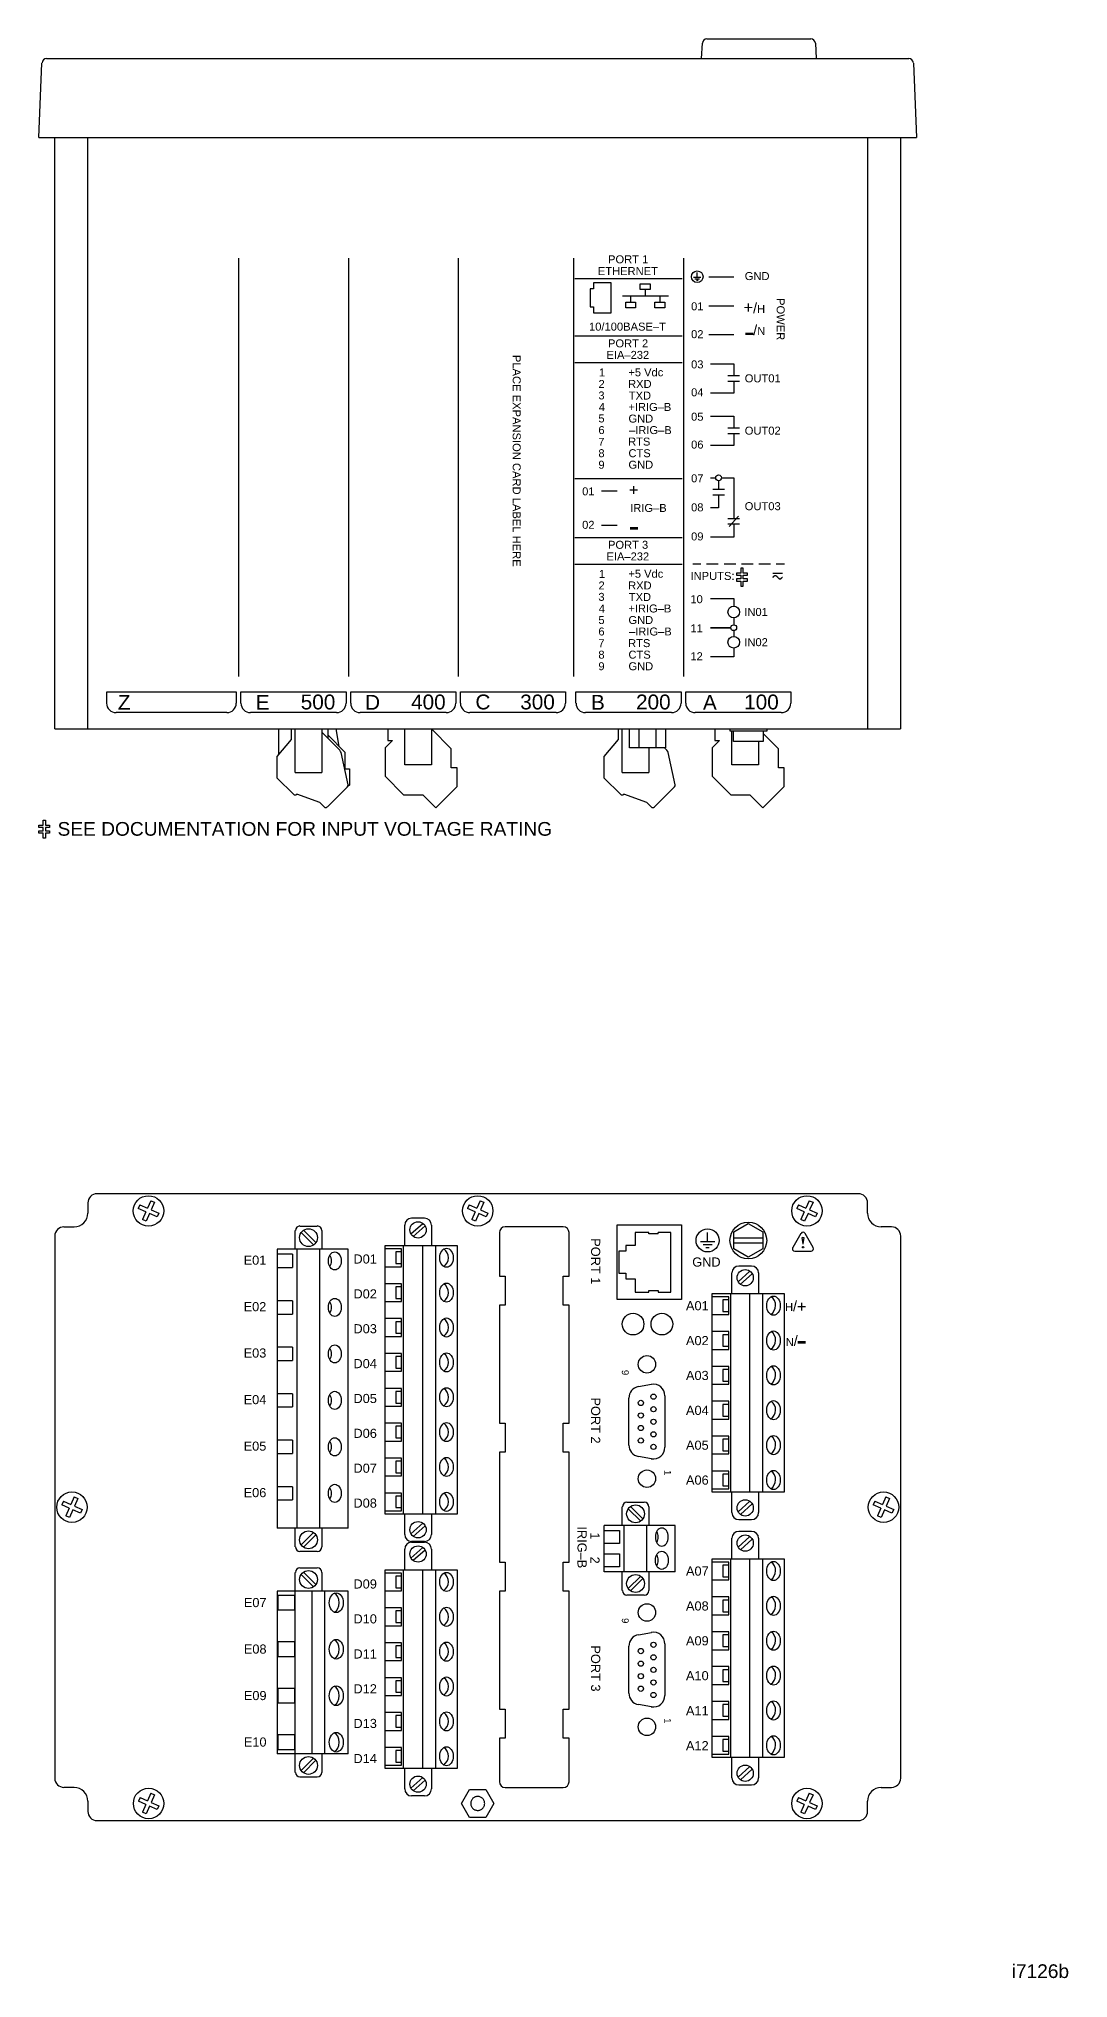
# Model space of a CAD drawing. Header units: inches. Extents: x 1 to 23.7, y 0.3 to 16.9.
# Drawn here: x 14.86 to 23.73, y 0.25 to 16.94 of the extents above; entities that cross this region are included whole.
import ezdxf

# ---------------------------------------------------------------- set-up
doc = ezdxf.new("R2010")
doc.units = ezdxf.units.IN
doc.header["$MEASUREMENT"] = 0
doc.layers.add('3.0_____DWG', color=7, linetype='Continuous')
doc.styles.get("Standard").update_dxf_attribs({"font": 'arial.ttf'})

msp = doc.modelspace()

# ---------------------------------------------------------------- linework, layer by layer
at = {"layer": '3.0_____DWG'}
for p, q in [((20.57, 16.766), (20.576, 16.899)), ((20.616, 16.937), (21.509, 16.937)), ((21.549, 16.899), (21.555, 16.766)), ((14.862, 16.087), (14.89, 16.728)), ((14.93, 16.766), (22.354, 16.766)), ((22.393, 16.728), (22.421, 16.087)), ((14.862, 16.087), (22.421, 16.087)), ((15, 11), (15, 16.087)), ((15.285, 11), (15.285, 16.087)), ((21.998, 16.087), (21.998, 11)), ((22.283, 16.087), (22.283, 11)), ((16.583, 15.049), (16.583, 11.45)), ((17.528, 15.049), (17.528, 11.45)), ((18.473, 15.049), (18.473, 11.45)), ((19.468, 15.049), (19.468, 11.45)), ((20.413, 15.049), (20.413, 11.45)), ((19.478, 14.874), (20.403, 14.874)), ((20.501, 14.885), (20.563, 14.885)), ((20.512, 14.872), (20.552, 14.872)), ((20.525, 14.86), (20.539, 14.86)), ((20.532, 14.885), (20.532, 14.925)), ((20.633, 14.89), (20.846, 14.89)), ((19.638, 14.785), (19.611, 14.785)), ((19.611, 14.785), (19.611, 14.631)), ((19.638, 14.836), (19.638, 14.785)), ((19.79, 14.836), (19.638, 14.836)), ((19.79, 14.58), (19.79, 14.836)), ((19.888, 14.725), (20.085, 14.725)), ((19.958, 14.725), (19.958, 14.673)), ((20.042, 14.779), (20.042, 14.829)), ((20.042, 14.829), (20.126, 14.829)), ((20.126, 14.779), (20.042, 14.779)), ((20.084, 14.777), (20.084, 14.725)), ((20.085, 14.725), (20.284, 14.725)), ((20.126, 14.829), (20.126, 14.779)), ((20.21, 14.725), (20.21, 14.673)), ((19.611, 14.631), (19.638, 14.631)), ((19.638, 14.631), (19.638, 14.58)), ((19.638, 14.58), (19.79, 14.58)), ((19.916, 14.621), (19.916, 14.671)), ((19.916, 14.671), (20, 14.671)), ((20, 14.621), (19.916, 14.621)), ((20, 14.671), (20, 14.621)), ((20.168, 14.621), (20.168, 14.671)), ((20.168, 14.671), (20.252, 14.671)), ((20.252, 14.621), (20.168, 14.621)), ((20.252, 14.671), (20.252, 14.621)), ((20.633, 14.64), (20.846, 14.64)), ((19.478, 14.38), (20.403, 14.38)), ((20.846, 14.389), (20.633, 14.389)), ((19.478, 14.151), (20.403, 14.151)), ((20.646, 14.139), (20.846, 14.139)), ((20.796, 14.039), (20.896, 14.039)), ((20.846, 14.139), (20.846, 14.039)), ((20.846, 13.889), (20.646, 13.889)), ((20.896, 13.989), (20.796, 13.989)), ((20.846, 13.989), (20.846, 13.889)), ((20.646, 13.689), (20.846, 13.689)), ((20.846, 13.689), (20.846, 13.589)), ((20.796, 13.589), (20.896, 13.589)), ((20.896, 13.539), (20.796, 13.539)), ((20.846, 13.539), (20.846, 13.439)), ((20.846, 13.439), (20.646, 13.439)), ((19.478, 13.153), (20.403, 13.153)), ((19.707, 13.048), (19.842, 13.048)), ((20.646, 13.16), (20.691, 13.16)), ((20.766, 13.059), (20.666, 13.059)), ((20.716, 13.135), (20.716, 13.059)), ((20.741, 13.16), (20.846, 13.16)), ((20.846, 13.16), (20.846, 12.809)), ((20.716, 12.9), (20.646, 12.9)), ((20.766, 13.009), (20.666, 13.009)), ((20.716, 13.009), (20.716, 12.9)), ((19.842, 12.75), (19.707, 12.75)), ((20.796, 12.809), (20.896, 12.809)), ((20.896, 12.76), (20.796, 12.76)), ((20.806, 12.74), (20.886, 12.829)), ((20.846, 12.76), (20.846, 12.65)), ((19.478, 12.647), (20.403, 12.647)), ((20.846, 12.65), (20.646, 12.65)), ((19.478, 12.418), (20.403, 12.418)), ((20.493, 12.42), (20.563, 12.42)), ((20.613, 12.42), (20.713, 12.42)), ((20.763, 12.42), (20.863, 12.42)), ((20.928, 12.383), (20.908, 12.383)), ((20.908, 12.383), (20.908, 12.34)), ((20.913, 12.42), (21.013, 12.42)), ((20.928, 12.34), (20.928, 12.383)), ((21.063, 12.42), (21.163, 12.42)), ((21.213, 12.42), (21.283, 12.42)), ((20.908, 12.34), (20.871, 12.34)), ((20.871, 12.34), (20.871, 12.321)), ((20.871, 12.321), (20.908, 12.321)), ((20.908, 12.29), (20.871, 12.29)), ((20.871, 12.29), (20.871, 12.271)), ((20.871, 12.271), (20.908, 12.271)), ((20.908, 12.321), (20.908, 12.29)), ((20.908, 12.271), (20.908, 12.228)), ((20.908, 12.228), (20.928, 12.228)), ((20.965, 12.34), (20.928, 12.34)), ((20.928, 12.29), (20.928, 12.321)), ((20.928, 12.321), (20.965, 12.321)), ((20.965, 12.29), (20.928, 12.29)), ((20.928, 12.228), (20.928, 12.271)), ((20.928, 12.271), (20.965, 12.271)), ((20.965, 12.321), (20.965, 12.34)), ((20.965, 12.271), (20.965, 12.29)), ((21.183, 12.339), (21.266, 12.339)), ((21.183, 12.304), (21.183, 12.304)), ((21.183, 12.304), (21.184, 12.304)), ((21.184, 12.304), (21.184, 12.305)), ((21.184, 12.305), (21.185, 12.305)), ((21.185, 12.305), (21.185, 12.306)), ((21.185, 12.306), (21.186, 12.306)), ((21.186, 12.306), (21.187, 12.307)), ((21.187, 12.307), (21.188, 12.308)), ((21.188, 12.308), (21.189, 12.309)), ((21.189, 12.309), (21.19, 12.31)), ((21.19, 12.31), (21.191, 12.311)), ((21.191, 12.311), (21.192, 12.312)), ((21.192, 12.312), (21.193, 12.313)), ((21.193, 12.313), (21.194, 12.314)), ((21.194, 12.314), (21.195, 12.315)), ((21.195, 12.316), (21.196, 12.317)), ((21.195, 12.315), (21.195, 12.316)), ((21.196, 12.317), (21.197, 12.317)), ((21.197, 12.317), (21.198, 12.318)), ((21.198, 12.318), (21.199, 12.318)), ((21.199, 12.318), (21.2, 12.319)), ((21.2, 12.319), (21.201, 12.319)), ((21.201, 12.319), (21.202, 12.319)), ((21.202, 12.319), (21.204, 12.319)), ((21.204, 12.319), (21.205, 12.319)), ((21.205, 12.319), (21.206, 12.319)), ((21.206, 12.319), (21.207, 12.319)), ((21.207, 12.319), (21.208, 12.318)), ((21.208, 12.318), (21.21, 12.318)), ((21.21, 12.318), (21.211, 12.317)), ((21.211, 12.317), (21.212, 12.317)), ((21.212, 12.317), (21.213, 12.316)), ((21.213, 12.316), (21.214, 12.315)), ((21.214, 12.315), (21.214, 12.315)), ((21.214, 12.315), (21.215, 12.314)), ((21.215, 12.314), (21.216, 12.313)), ((21.216, 12.313), (21.217, 12.312)), ((21.217, 12.312), (21.218, 12.311)), ((21.218, 12.311), (21.22, 12.309)), ((21.22, 12.309), (21.222, 12.307)), ((21.222, 12.307), (21.224, 12.305)), ((21.224, 12.305), (21.225, 12.303)), ((21.225, 12.303), (21.227, 12.302)), ((21.227, 12.302), (21.229, 12.3)), ((21.229, 12.3), (21.231, 12.298)), ((21.231, 12.298), (21.232, 12.297)), ((21.232, 12.297), (21.233, 12.296)), ((21.233, 12.296), (21.234, 12.295)), ((21.234, 12.295), (21.235, 12.294)), ((21.235, 12.294), (21.235, 12.294)), ((21.235, 12.294), (21.236, 12.293)), ((21.236, 12.293), (21.237, 12.292)), ((21.237, 12.292), (21.238, 12.291)), ((21.238, 12.291), (21.239, 12.291)), ((21.239, 12.291), (21.241, 12.29)), ((21.241, 12.29), (21.242, 12.29)), ((21.242, 12.29), (21.243, 12.29)), ((21.243, 12.29), (21.244, 12.289)), ((21.244, 12.289), (21.245, 12.289)), ((21.245, 12.289), (21.246, 12.289)), ((21.246, 12.289), (21.248, 12.29)), ((21.248, 12.29), (21.249, 12.29)), ((21.249, 12.29), (21.25, 12.29)), ((21.25, 12.29), (21.251, 12.291)), ((21.251, 12.291), (21.252, 12.291)), ((21.252, 12.291), (21.253, 12.292)), ((21.253, 12.293), (21.254, 12.294)), ((21.253, 12.292), (21.253, 12.293)), ((21.254, 12.294), (21.255, 12.295)), ((21.255, 12.295), (21.256, 12.296)), ((21.256, 12.296), (21.257, 12.297)), ((21.257, 12.297), (21.259, 12.298)), ((21.259, 12.298), (21.26, 12.299)), ((21.26, 12.299), (21.261, 12.3)), ((21.261, 12.3), (21.262, 12.301)), ((21.262, 12.301), (21.263, 12.302)), ((21.263, 12.303), (21.264, 12.304)), ((21.263, 12.302), (21.263, 12.303)), ((21.264, 12.304), (21.265, 12.304)), ((21.265, 12.304), (21.266, 12.305)), ((21.266, 12.305), (21.266, 12.306)), ((21.266, 12.306), (21.266, 12.306)), ((21.266, 12.305), (21.266, 12.305)), ((20.646, 12.12), (20.846, 12.12)), ((20.846, 12.12), (20.846, 12.055)), ((20.821, 11.87), (20.646, 11.87)), ((20.646, 11.87), (20.821, 11.87)), ((20.846, 11.954), (20.846, 11.895)), ((20.846, 11.845), (20.846, 11.795)), ((20.846, 11.694), (20.846, 11.62)), ((20.846, 11.62), (20.646, 11.62)), ((15.447, 11.221), (15.447, 11.319)), ((15.447, 11.319), (16.563, 11.319)), ((16.563, 11.319), (16.563, 11.221)), ((16.603, 11.221), (16.603, 11.319)), ((16.603, 11.319), (17.508, 11.319)), ((17.508, 11.319), (17.508, 11.221)), ((17.548, 11.221), (17.548, 11.319)), ((17.548, 11.319), (18.453, 11.319)), ((18.453, 11.319), (18.453, 11.221)), ((18.493, 11.221), (18.493, 11.319)), ((18.493, 11.319), (19.398, 11.319)), ((19.398, 11.319), (19.398, 11.221)), ((19.488, 11.221), (19.488, 11.319)), ((19.488, 11.319), (20.393, 11.319)), ((20.393, 11.319), (20.393, 11.221)), ((20.433, 11.221), (20.433, 11.319)), ((20.433, 11.319), (21.338, 11.319)), ((21.338, 11.319), (21.338, 11.221)), ((16.481, 11.139), (15.528, 11.139)), ((17.426, 11.139), (16.685, 11.139)), ((18.371, 11.139), (17.63, 11.139)), ((19.316, 11.139), (18.575, 11.139)), ((20.311, 11.139), (19.57, 11.139)), ((21.256, 11.139), (20.515, 11.139)), ((15, 11), (22.283, 11)), ((16.916, 10.761), (17.038, 10.907)), ((16.929, 10.777), (16.929, 11)), ((17.038, 10.907), (17.038, 11)), ((17.071, 10.623), (17.071, 11)), ((17.3, 11), (17.3, 10.623)), ((17.3, 10.97), (17.455, 10.815)), ((17.351, 11), (17.351, 10.919)), ((17.351, 10.947), (17.498, 10.799)), ((17.448, 10.849), (17.422, 11)), ((17.908, 10.9), (17.844, 10.836)), ((17.868, 11), (17.868, 10.9)), ((17.868, 10.9), (17.908, 10.9)), ((18.013, 10.69), (18.013, 11)), ((18.243, 11), (18.243, 10.69)), ((18.414, 10.829), (18.243, 11)), ((19.732, 10.761), (19.854, 10.907)), ((19.854, 10.907), (19.854, 11)), ((19.887, 10.623), (19.887, 11)), ((19.948, 10.836), (19.948, 11)), ((20.029, 11), (20.029, 10.836)), ((20.179, 10.836), (20.179, 11)), ((20.259, 11), (20.259, 10.836)), ((20.725, 10.9), (20.661, 10.836)), ((20.685, 11), (20.685, 10.9)), ((20.685, 10.9), (20.725, 10.9)), ((20.815, 10.98), (20.815, 11)), ((21.13, 10.98), (20.815, 10.98)), ((20.83, 10.69), (20.83, 10.98)), ((20.843, 10.89), (20.843, 10.98)), ((21.101, 10.89), (20.843, 10.89)), ((21.06, 10.89), (21.06, 10.69)), ((21.101, 10.98), (21.101, 10.89)), ((21.231, 10.829), (21.101, 10.959)), ((21.13, 11), (21.13, 10.98)), ((16.916, 10.576), (16.916, 10.761)), ((17.525, 10.519), (17.466, 10.795)), ((17.498, 10.799), (17.498, 10.655)), ((17.844, 10.836), (17.844, 10.593)), ((18.243, 10.69), (18.013, 10.69)), ((18.414, 10.663), (18.414, 10.829)), ((19.732, 10.576), (19.732, 10.761)), ((20.259, 10.836), (19.948, 10.836)), ((20.116, 10.836), (20.116, 10.623)), ((20.25, 10.836), (20.271, 10.815)), ((20.341, 10.519), (20.282, 10.795)), ((20.661, 10.836), (20.661, 10.593)), ((21.06, 10.69), (20.83, 10.69)), ((21.231, 10.663), (21.231, 10.829)), ((17.055, 10.437), (16.916, 10.576)), ((17.071, 10.623), (17.3, 10.623)), ((17.498, 10.655), (17.538, 10.655)), ((17.538, 10.515), (17.519, 10.5)), ((17.538, 10.655), (17.538, 10.515)), ((17.844, 10.593), (18.004, 10.433)), ((18.464, 10.663), (18.414, 10.663)), ((18.464, 10.503), (18.464, 10.663)), ((19.871, 10.437), (19.732, 10.576)), ((19.887, 10.623), (20.116, 10.623)), ((20.661, 10.593), (20.821, 10.433)), ((21.281, 10.663), (21.231, 10.663)), ((21.281, 10.503), (21.281, 10.663)), ((17.084, 10.438), (17.083, 10.437)), ((17.281, 10.367), (17.084, 10.438)), ((17.319, 10.328), (17.281, 10.367)), ((17.52, 10.501), (17.347, 10.328)), ((18.004, 10.433), (18.168, 10.433)), ((18.168, 10.433), (18.281, 10.32)), ((18.281, 10.32), (18.464, 10.503)), ((19.9, 10.438), (19.899, 10.437)), ((20.097, 10.367), (19.9, 10.438)), ((20.135, 10.328), (20.097, 10.367)), ((20.336, 10.501), (20.163, 10.328)), ((20.821, 10.433), (20.985, 10.433)), ((20.985, 10.433), (21.098, 10.32)), ((21.098, 10.32), (21.281, 10.503)), ((14.899, 10.171), (14.899, 10.214)), ((14.899, 10.214), (14.919, 10.214)), ((14.919, 10.214), (14.919, 10.171)), ((14.862, 10.152), (14.862, 10.171)), ((14.862, 10.171), (14.899, 10.171)), ((14.899, 10.152), (14.862, 10.152)), ((14.862, 10.102), (14.862, 10.121)), ((14.862, 10.121), (14.899, 10.121)), ((14.899, 10.102), (14.862, 10.102)), ((14.899, 10.121), (14.899, 10.152)), ((14.899, 10.059), (14.899, 10.102)), ((14.919, 10.059), (14.899, 10.059)), ((14.919, 10.171), (14.956, 10.171)), ((14.956, 10.152), (14.919, 10.152)), ((14.919, 10.152), (14.919, 10.121)), ((14.919, 10.121), (14.956, 10.121)), ((14.919, 10.102), (14.919, 10.059)), ((14.956, 10.102), (14.919, 10.102)), ((14.956, 10.171), (14.956, 10.152)), ((14.956, 10.121), (14.956, 10.102)), ((15.285, 6.921), (15.285, 6.833)), ((21.92, 7), (15.364, 7)), ((15.733, 6.904), (15.719, 6.872)), ((15.784, 6.843), (15.719, 6.872)), ((15.733, 6.904), (15.798, 6.875)), ((15.784, 6.843), (15.755, 6.779)), ((15.827, 6.94), (15.798, 6.875)), ((15.827, 6.94), (15.859, 6.926)), ((15.859, 6.926), (15.83, 6.861)), ((15.83, 6.861), (15.895, 6.832)), ((18.568, 6.904), (18.554, 6.872)), ((18.619, 6.843), (18.554, 6.872)), ((18.568, 6.904), (18.633, 6.875)), ((18.619, 6.843), (18.59, 6.779)), ((18.662, 6.94), (18.633, 6.875)), ((18.662, 6.94), (18.694, 6.926)), ((18.694, 6.926), (18.665, 6.861)), ((18.665, 6.861), (18.73, 6.832)), ((21.403, 6.904), (21.389, 6.872)), ((21.454, 6.843), (21.389, 6.872)), ((21.403, 6.904), (21.468, 6.875)), ((21.454, 6.843), (21.425, 6.779)), ((21.497, 6.94), (21.468, 6.875)), ((21.497, 6.94), (21.529, 6.926)), ((21.529, 6.926), (21.5, 6.861)), ((21.5, 6.861), (21.565, 6.832)), ((21.998, 6.833), (21.998, 6.921)), ((15.079, 6.715), (15.167, 6.715)), ((15.787, 6.764), (15.755, 6.779)), ((15.816, 6.829), (15.787, 6.764)), ((15.881, 6.8), (15.816, 6.829)), ((15.895, 6.832), (15.881, 6.8)), ((17.071, 6.522), (17.071, 6.683)), ((17.111, 6.722), (17.26, 6.722)), ((17.141, 6.685), (17.248, 6.579)), ((17.3, 6.683), (17.3, 6.522)), ((18.013, 6.554), (18.013, 6.73)), ((18.067, 6.654), (18.169, 6.745)), ((18.183, 6.79), (18.073, 6.79)), ((18.189, 6.723), (18.087, 6.632)), ((18.243, 6.73), (18.243, 6.554)), ((18.622, 6.764), (18.59, 6.779)), ((18.651, 6.829), (18.622, 6.764)), ((18.716, 6.8), (18.651, 6.829)), ((18.73, 6.832), (18.716, 6.8)), ((19.378, 6.715), (18.879, 6.715)), ((19.842, 6.089), (19.842, 6.731)), ((19.842, 6.731), (20.397, 6.731)), ((20.397, 6.731), (20.397, 6.089)), ((20.847, 6.671), (20.972, 6.743)), ((20.972, 6.743), (21.097, 6.671)), ((21.457, 6.764), (21.425, 6.779)), ((21.486, 6.829), (21.457, 6.764)), ((21.551, 6.8), (21.486, 6.829)), ((21.565, 6.832), (21.551, 6.8)), ((22.205, 6.715), (22.116, 6.715)), ((15, 6.636), (15, 1.971)), ((17.526, 6.522), (16.916, 6.522)), ((16.916, 6.522), (16.916, 4.122)), ((17.084, 6.522), (17.084, 4.122)), ((17.229, 6.559), (17.122, 6.666)), ((17.281, 4.122), (17.281, 6.522)), ((17.526, 4.122), (17.526, 6.522)), ((17.844, 6.554), (18.464, 6.554)), ((17.844, 4.244), (17.844, 6.554)), ((17.986, 6.525), (17.844, 6.525)), ((17.986, 6.372), (17.986, 6.525)), ((18.004, 4.244), (18.004, 6.554)), ((18.168, 4.244), (18.168, 6.554)), ((18.281, 4.244), (18.281, 6.554)), ((18.464, 6.554), (18.464, 4.244)), ((18.829, 6.665), (18.829, 6.293)), ((19.429, 6.292), (19.429, 6.665)), ((19.997, 6.554), (19.916, 6.554)), ((19.916, 6.554), (19.916, 6.505)), ((20.116, 6.667), (19.997, 6.667)), ((19.997, 6.667), (19.997, 6.554)), ((20.116, 6.654), (20.116, 6.667)), ((20.195, 6.654), (20.116, 6.654)), ((20.304, 6.667), (20.195, 6.667)), ((20.195, 6.654), (20.195, 6.667)), ((20.304, 6.154), (20.304, 6.667)), ((20.559, 6.588), (20.683, 6.588)), ((20.582, 6.563), (20.66, 6.563)), ((20.607, 6.538), (20.635, 6.538)), ((20.621, 6.588), (20.621, 6.667)), ((20.847, 6.526), (20.847, 6.671)), ((21.097, 6.618), (20.847, 6.618)), ((20.847, 6.578), (21.097, 6.578)), ((20.972, 6.454), (20.847, 6.526)), ((21.097, 6.526), (20.972, 6.454)), ((21.097, 6.671), (21.097, 6.526)), ((21.425, 6.658), (21.354, 6.536)), ((21.433, 6.621), (21.441, 6.571)), ((21.441, 6.571), (21.442, 6.57)), ((21.442, 6.57), (21.445, 6.57)), ((21.445, 6.571), (21.454, 6.621)), ((21.445, 6.57), (21.445, 6.571)), ((21.531, 6.536), (21.46, 6.658)), ((22.284, 1.971), (22.284, 6.636)), ((17.048, 6.479), (16.916, 6.479)), ((16.916, 6.365), (17.048, 6.365)), ((16.916, 6.345), (16.916, 6.345)), ((17.048, 6.479), (17.048, 6.365)), ((17.844, 6.372), (17.986, 6.372)), ((17.986, 6.499), (17.936, 6.499)), ((17.936, 6.499), (17.936, 6.399)), ((17.936, 6.399), (17.986, 6.399)), ((19.916, 6.505), (19.857, 6.505)), ((19.857, 6.505), (19.857, 6.504)), ((19.857, 6.504), (19.857, 6.316)), ((21, 6.378), (20.89, 6.378)), ((21.371, 6.506), (21.513, 6.506)), ((17.986, 6.225), (17.844, 6.225)), ((17.986, 6.199), (17.936, 6.199)), ((17.936, 6.199), (17.936, 6.099)), ((17.986, 6.072), (17.986, 6.225)), ((18.829, 6.293), (18.829, 6.291)), ((18.829, 6.291), (18.878, 6.291)), ((18.878, 6.291), (18.878, 6.291)), ((18.878, 6.291), (18.878, 6.041)), ((19.378, 6.29), (19.378, 6.291)), ((19.378, 6.291), (19.429, 6.291)), ((19.378, 6.041), (19.378, 6.29)), ((19.429, 6.291), (19.429, 6.292)), ((19.857, 6.316), (19.857, 6.316)), ((19.857, 6.316), (19.916, 6.316)), ((19.916, 6.316), (19.916, 6.267)), ((19.916, 6.267), (19.997, 6.267)), ((19.997, 6.267), (19.997, 6.154)), ((20.83, 6.142), (20.83, 6.318)), ((20.884, 6.243), (20.986, 6.334)), ((21.006, 6.312), (20.904, 6.221)), ((21.06, 6.318), (21.06, 6.142)), ((17.048, 6.079), (16.916, 6.079)), ((17.048, 6.079), (17.048, 5.965)), ((17.844, 6.072), (17.986, 6.072)), ((17.936, 6.099), (17.986, 6.099)), ((18.878, 6.041), (18.829, 6.041)), ((18.829, 6.041), (18.829, 6.035)), ((18.829, 6.035), (18.829, 5.034)), ((18.878, 6.041), (18.878, 6.041)), ((19.379, 6.041), (19.378, 6.041)), ((19.428, 6.041), (19.379, 6.041)), ((19.429, 6.041), (19.428, 6.041)), ((19.429, 5.031), (19.429, 6.041)), ((20.397, 6.089), (19.842, 6.089)), ((19.997, 6.154), (20.116, 6.154)), ((20.116, 6.154), (20.116, 6.167)), ((20.116, 6.167), (20.195, 6.167)), ((20.195, 6.167), (20.195, 6.154)), ((20.195, 6.154), (20.304, 6.154)), ((20.661, 4.432), (20.661, 6.142)), ((20.661, 6.142), (21.281, 6.142)), ((20.803, 6.114), (20.661, 6.114)), ((20.803, 6.087), (20.753, 6.087)), ((20.753, 6.087), (20.753, 5.987)), ((20.803, 5.961), (20.803, 6.114)), ((20.821, 4.432), (20.821, 6.142)), ((20.985, 4.432), (20.985, 6.142)), ((21.098, 4.432), (21.098, 6.142)), ((21.281, 6.142), (21.281, 4.432)), ((16.916, 5.965), (17.048, 5.965)), ((17.986, 5.925), (17.844, 5.925)), ((17.986, 5.899), (17.936, 5.899)), ((17.936, 5.899), (17.936, 5.799)), ((17.986, 5.772), (17.986, 5.925)), ((20.661, 5.961), (20.803, 5.961)), ((20.753, 5.987), (20.803, 5.987)), ((17.048, 5.679), (16.916, 5.679)), ((17.048, 5.679), (17.048, 5.565)), ((17.844, 5.772), (17.986, 5.772)), ((17.936, 5.799), (17.986, 5.799)), ((20.803, 5.814), (20.661, 5.814)), ((20.803, 5.787), (20.753, 5.787)), ((20.753, 5.787), (20.753, 5.687)), ((20.753, 5.687), (20.803, 5.687)), ((20.803, 5.661), (20.803, 5.814)), ((16.916, 5.565), (17.048, 5.565)), ((17.986, 5.625), (17.844, 5.625)), ((17.986, 5.599), (17.936, 5.599)), ((17.936, 5.599), (17.936, 5.499)), ((17.986, 5.472), (17.986, 5.625)), ((20.661, 5.661), (20.803, 5.661)), ((20.803, 5.514), (20.661, 5.514)), ((20.803, 5.361), (20.803, 5.514)), ((17.844, 5.472), (17.986, 5.472)), ((17.936, 5.499), (17.986, 5.499)), ((20.026, 5.34), (20.137, 5.36)), ((20.661, 5.361), (20.803, 5.361)), ((20.803, 5.487), (20.753, 5.487)), ((20.753, 5.487), (20.753, 5.387)), ((20.753, 5.387), (20.803, 5.387)), ((17.048, 5.279), (16.916, 5.279)), ((17.048, 5.279), (17.048, 5.165)), ((17.986, 5.325), (17.844, 5.325)), ((17.986, 5.299), (17.936, 5.299)), ((17.936, 5.299), (17.936, 5.199)), ((17.936, 5.199), (17.986, 5.199)), ((17.986, 5.172), (17.986, 5.325)), ((19.943, 4.838), (19.943, 5.242)), ((20.254, 5.261), (20.254, 4.818)), ((20.803, 5.214), (20.661, 5.214)), ((20.803, 5.187), (20.753, 5.187)), ((20.753, 5.187), (20.753, 5.087)), ((20.803, 5.061), (20.803, 5.214)), ((16.916, 5.165), (17.048, 5.165)), ((17.844, 5.172), (17.986, 5.172)), ((17.986, 5.025), (17.844, 5.025)), ((17.986, 4.872), (17.986, 5.025)), ((18.829, 5.034), (18.829, 5.026)), ((18.829, 5.026), (18.878, 5.026)), ((18.878, 5.026), (18.878, 5.026)), ((18.878, 5.026), (18.878, 4.776)), ((19.378, 5.025), (19.379, 5.026)), ((19.378, 4.776), (19.378, 5.025)), ((19.379, 5.026), (19.429, 5.026)), ((19.429, 5.026), (19.429, 5.031)), ((20.661, 5.061), (20.803, 5.061)), ((20.753, 5.087), (20.803, 5.087)), ((17.048, 4.879), (16.916, 4.879)), ((17.048, 4.879), (17.048, 4.765)), ((17.844, 4.872), (17.986, 4.872)), ((17.986, 4.999), (17.936, 4.999)), ((17.936, 4.999), (17.936, 4.899)), ((17.936, 4.899), (17.986, 4.899)), ((20.803, 4.914), (20.661, 4.914)), ((20.803, 4.887), (20.753, 4.887)), ((20.753, 4.887), (20.753, 4.787)), ((20.803, 4.761), (20.803, 4.914)), ((16.916, 4.765), (17.048, 4.765)), ((17.986, 4.725), (17.844, 4.725)), ((17.986, 4.699), (17.936, 4.699)), ((17.936, 4.699), (17.936, 4.599)), ((17.986, 4.572), (17.986, 4.725)), ((18.878, 4.776), (18.829, 4.776)), ((18.829, 4.776), (18.829, 4.773)), ((18.829, 4.773), (18.829, 3.832)), ((18.878, 4.776), (18.878, 4.776)), ((19.379, 4.776), (19.378, 4.776)), ((19.429, 4.776), (19.379, 4.776)), ((19.429, 4.77), (19.429, 4.776)), ((19.429, 3.831), (19.429, 4.77)), ((20.137, 4.72), (20.026, 4.74)), ((20.661, 4.761), (20.803, 4.761)), ((20.753, 4.787), (20.803, 4.787)), ((17.844, 4.572), (17.986, 4.572)), ((17.936, 4.599), (17.986, 4.599)), ((20.803, 4.614), (20.661, 4.614)), ((20.803, 4.587), (20.753, 4.587)), ((20.753, 4.587), (20.753, 4.487)), ((20.803, 4.461), (20.803, 4.614)), ((15.074, 4.355), (15.06, 4.323)), ((15.074, 4.355), (15.139, 4.326)), ((15.168, 4.391), (15.139, 4.326)), ((15.168, 4.391), (15.2, 4.377)), ((15.2, 4.377), (15.171, 4.312)), ((17.048, 4.479), (16.916, 4.479)), ((16.916, 4.365), (17.048, 4.365)), ((17.048, 4.479), (17.048, 4.365)), ((17.986, 4.425), (17.844, 4.425)), ((17.986, 4.399), (17.936, 4.399)), ((17.936, 4.399), (17.936, 4.299)), ((17.986, 4.272), (17.986, 4.425)), ((19.927, 4.346), (20.076, 4.346)), ((20.661, 4.461), (20.803, 4.461)), ((21.281, 4.432), (20.661, 4.432)), ((20.753, 4.487), (20.803, 4.487)), ((20.83, 4.256), (20.83, 4.432)), ((20.884, 4.263), (20.986, 4.354)), ((21.06, 4.432), (21.06, 4.256)), ((22.062, 4.355), (22.048, 4.323)), ((22.062, 4.355), (22.127, 4.326)), ((22.156, 4.391), (22.127, 4.326)), ((22.156, 4.391), (22.188, 4.377)), ((22.188, 4.377), (22.159, 4.312)), ((15.125, 4.294), (15.06, 4.323)), ((15.125, 4.294), (15.096, 4.229)), ((15.128, 4.215), (15.096, 4.229)), ((15.157, 4.28), (15.128, 4.215)), ((15.221, 4.251), (15.157, 4.28)), ((15.171, 4.312), (15.236, 4.283)), ((15.236, 4.283), (15.221, 4.251)), ((17.844, 4.272), (17.986, 4.272)), ((18.464, 4.244), (17.844, 4.244)), ((17.936, 4.299), (17.986, 4.299)), ((18.013, 4.068), (18.013, 4.244)), ((18.243, 4.244), (18.243, 4.068)), ((19.887, 4.146), (19.887, 4.306)), ((20.045, 4.182), (19.938, 4.289)), ((19.957, 4.309), (20.064, 4.202)), ((20.116, 4.306), (20.116, 4.146)), ((20.89, 4.196), (21, 4.196)), ((21.006, 4.332), (20.904, 4.241)), ((22.112, 4.294), (22.048, 4.323)), ((22.112, 4.294), (22.084, 4.229)), ((22.116, 4.215), (22.084, 4.229)), ((22.144, 4.28), (22.116, 4.215)), ((22.209, 4.251), (22.144, 4.28)), ((22.159, 4.312), (22.224, 4.283)), ((22.224, 4.283), (22.209, 4.251)), ((17.526, 4.122), (16.916, 4.122)), ((17.071, 3.962), (17.071, 4.122)), ((17.229, 4.085), (17.122, 3.978)), ((17.141, 3.959), (17.248, 4.066)), ((17.3, 4.122), (17.3, 3.962)), ((18.067, 4.074), (18.169, 4.165)), ((18.183, 4.008), (18.073, 4.008)), ((18.189, 4.143), (18.087, 4.052)), ((19.732, 3.746), (19.732, 4.146)), ((20.342, 4.146), (19.732, 4.146)), ((19.732, 4.101), (19.864, 4.101)), ((19.864, 4.101), (19.864, 3.99)), ((19.9, 4.146), (19.9, 3.746)), ((20.097, 3.746), (20.097, 4.146)), ((20.342, 3.746), (20.342, 4.146)), ((20.83, 3.859), (20.83, 4.035)), ((20.884, 3.96), (20.986, 4.051)), ((21, 4.095), (20.89, 4.095)), ((21.006, 4.028), (20.904, 3.937)), ((21.06, 4.035), (21.06, 3.859)), ((17.26, 3.922), (17.111, 3.922)), ((18.013, 3.765), (18.013, 3.941)), ((18.067, 3.865), (18.169, 3.956)), ((18.073, 4.001), (18.183, 4.001)), ((18.189, 3.934), (18.087, 3.843)), ((18.243, 3.941), (18.243, 3.765)), ((19.864, 3.99), (19.732, 3.99)), ((19.732, 3.901), (19.864, 3.901)), ((19.864, 3.901), (19.864, 3.79)), ((20.661, 2.149), (20.661, 3.859)), ((20.661, 3.859), (21.281, 3.859)), ((20.821, 2.149), (20.821, 3.859)), ((20.985, 2.149), (20.985, 3.859)), ((21.098, 2.149), (21.098, 3.859)), ((21.281, 3.859), (21.281, 2.149)), ((17.071, 3.581), (17.071, 3.742)), ((17.111, 3.781), (17.26, 3.781)), ((17.229, 3.618), (17.122, 3.725)), ((17.141, 3.745), (17.248, 3.638)), ((17.3, 3.742), (17.3, 3.581)), ((17.844, 3.765), (18.464, 3.765)), ((17.844, 2.055), (17.844, 3.765)), ((17.986, 3.736), (17.844, 3.736)), ((17.986, 3.71), (17.936, 3.71)), ((17.936, 3.71), (17.936, 3.61)), ((17.986, 3.583), (17.986, 3.736)), ((18.004, 2.055), (18.004, 3.765)), ((18.168, 2.055), (18.168, 3.765)), ((18.281, 2.055), (18.281, 3.765)), ((18.464, 3.765), (18.464, 2.055)), ((18.829, 3.832), (18.829, 3.831)), ((18.829, 3.831), (18.878, 3.831)), ((18.878, 3.831), (18.878, 3.829)), ((18.878, 3.829), (18.878, 3.583)), ((19.378, 3.582), (19.378, 3.831)), ((19.378, 3.831), (19.379, 3.831)), ((19.379, 3.831), (19.428, 3.831)), ((19.428, 3.831), (19.429, 3.831)), ((19.864, 3.79), (19.732, 3.79)), ((20.342, 3.746), (19.732, 3.746)), ((19.887, 3.585), (19.887, 3.746)), ((20.045, 3.709), (19.938, 3.602)), ((19.957, 3.582), (20.064, 3.689)), ((20.116, 3.746), (20.116, 3.585)), ((20.803, 3.831), (20.661, 3.831)), ((20.661, 3.677), (20.803, 3.677)), ((20.803, 3.804), (20.753, 3.804)), ((20.753, 3.804), (20.753, 3.704)), ((20.753, 3.704), (20.803, 3.704)), ((20.803, 3.677), (20.803, 3.831)), ((17.526, 3.581), (16.916, 3.581)), ((16.916, 3.581), (16.916, 2.181)), ((16.923, 3.546), (17.064, 3.546)), ((16.923, 3.416), (16.923, 3.546)), ((17.064, 3.546), (17.064, 3.416)), ((17.071, 2.181), (17.071, 3.581)), ((17.215, 2.181), (17.215, 3.581)), ((17.325, 2.181), (17.325, 3.581)), ((17.526, 2.181), (17.526, 3.581)), ((17.844, 3.583), (17.986, 3.583)), ((17.936, 3.61), (17.986, 3.61)), ((18.878, 3.581), (18.829, 3.581)), ((18.829, 3.581), (18.829, 3.58)), ((18.829, 3.58), (18.829, 2.568)), ((18.878, 3.583), (18.878, 3.581)), ((19.378, 3.581), (19.378, 3.582)), ((19.429, 3.581), (19.378, 3.581)), ((19.429, 3.579), (19.429, 3.581)), ((19.429, 2.566), (19.429, 3.579)), ((20.076, 3.546), (19.927, 3.546)), ((20.803, 3.531), (20.661, 3.531)), ((20.803, 3.377), (20.803, 3.531)), ((16.916, 3.405), (16.916, 3.405)), ((17.064, 3.416), (16.923, 3.416)), ((17.986, 3.436), (17.844, 3.436)), ((17.986, 3.41), (17.936, 3.41)), ((17.936, 3.41), (17.936, 3.31)), ((17.986, 3.283), (17.986, 3.436)), ((20.661, 3.377), (20.803, 3.377)), ((20.803, 3.504), (20.753, 3.504)), ((20.753, 3.504), (20.753, 3.404)), ((20.753, 3.404), (20.803, 3.404)), ((17.844, 3.283), (17.986, 3.283)), ((17.936, 3.31), (17.986, 3.31)), ((20.026, 3.205), (20.137, 3.225)), ((20.803, 3.231), (20.661, 3.231)), ((20.803, 3.204), (20.753, 3.204)), ((20.753, 3.204), (20.753, 3.104)), ((20.803, 3.077), (20.803, 3.231)), ((16.923, 3.146), (17.064, 3.146)), ((16.923, 3.016), (16.923, 3.146)), ((17.064, 3.016), (16.923, 3.016)), ((17.064, 3.146), (17.064, 3.016)), ((17.986, 3.136), (17.844, 3.136)), ((17.986, 3.11), (17.936, 3.11)), ((17.936, 3.11), (17.936, 3.01)), ((17.936, 3.01), (17.986, 3.01)), ((17.986, 2.983), (17.986, 3.136)), ((19.943, 2.703), (19.943, 3.107)), ((20.254, 3.127), (20.254, 2.684)), ((20.661, 3.077), (20.803, 3.077)), ((20.753, 3.104), (20.803, 3.104)), ((17.844, 2.983), (17.986, 2.983)), ((20.803, 2.931), (20.661, 2.931)), ((20.803, 2.904), (20.753, 2.904)), ((20.753, 2.904), (20.753, 2.804)), ((20.803, 2.777), (20.803, 2.931)), ((16.923, 2.746), (17.064, 2.746)), ((16.923, 2.616), (16.923, 2.746)), ((17.064, 2.746), (17.064, 2.616)), ((17.986, 2.836), (17.844, 2.836)), ((17.844, 2.683), (17.986, 2.683)), ((17.986, 2.81), (17.936, 2.81)), ((17.936, 2.81), (17.936, 2.71)), ((17.936, 2.71), (17.986, 2.71)), ((17.986, 2.683), (17.986, 2.836)), ((20.661, 2.777), (20.803, 2.777)), ((20.753, 2.804), (20.803, 2.804)), ((17.064, 2.616), (16.923, 2.616)), ((17.986, 2.536), (17.844, 2.536)), ((17.986, 2.51), (17.936, 2.51)), ((17.936, 2.51), (17.936, 2.41)), ((17.986, 2.383), (17.986, 2.536)), ((18.829, 2.568), (18.829, 2.565)), ((18.829, 2.565), (18.878, 2.565)), ((18.878, 2.565), (18.878, 2.564)), ((18.878, 2.564), (18.878, 2.315)), ((19.378, 2.564), (19.378, 2.565)), ((19.378, 2.565), (19.428, 2.565)), ((19.378, 2.315), (19.378, 2.564)), ((19.428, 2.565), (19.429, 2.566)), ((20.137, 2.585), (20.026, 2.605)), ((20.803, 2.631), (20.661, 2.631)), ((20.803, 2.604), (20.753, 2.604)), ((20.753, 2.604), (20.753, 2.504)), ((20.753, 2.504), (20.803, 2.504)), ((20.803, 2.477), (20.803, 2.631)), ((16.923, 2.346), (17.064, 2.346)), ((16.923, 2.216), (16.923, 2.346)), ((17.064, 2.346), (17.064, 2.216)), ((17.844, 2.383), (17.986, 2.383)), ((17.936, 2.41), (17.986, 2.41)), ((20.661, 2.477), (20.803, 2.477)), ((17.526, 2.181), (16.916, 2.181)), ((17.064, 2.216), (16.923, 2.216)), ((17.071, 2.021), (17.071, 2.181)), ((17.3, 2.181), (17.3, 2.021)), ((17.986, 2.236), (17.844, 2.236)), ((17.986, 2.21), (17.936, 2.21)), ((17.936, 2.21), (17.936, 2.11)), ((17.986, 2.083), (17.986, 2.236)), ((18.878, 2.315), (18.829, 2.315)), ((18.829, 2.315), (18.829, 1.941)), ((18.878, 2.315), (18.878, 2.315)), ((19.428, 2.315), (19.378, 2.315)), ((19.429, 2.315), (19.428, 2.315)), ((19.429, 1.941), (19.429, 2.315)), ((20.803, 2.331), (20.661, 2.331)), ((20.661, 2.177), (20.803, 2.177)), ((20.803, 2.304), (20.753, 2.304)), ((20.753, 2.304), (20.753, 2.204)), ((20.753, 2.204), (20.803, 2.204)), ((20.803, 2.177), (20.803, 2.331)), ((17.229, 2.145), (17.122, 2.038)), ((17.141, 2.018), (17.248, 2.125)), ((17.844, 2.083), (17.986, 2.083)), ((18.464, 2.055), (17.844, 2.055)), ((17.936, 2.11), (17.986, 2.11)), ((18.013, 1.879), (18.013, 2.055)), ((18.243, 2.055), (18.243, 1.879)), ((21.281, 2.149), (20.661, 2.149)), ((20.83, 1.973), (20.83, 2.149)), ((20.884, 1.98), (20.986, 2.071)), ((21.006, 2.048), (20.904, 1.957)), ((21.06, 2.149), (21.06, 1.973)), ((15.168, 1.892), (15.079, 1.892)), ((15.827, 1.842), (15.799, 1.777)), ((15.827, 1.842), (15.859, 1.828)), ((17.26, 1.981), (17.111, 1.981)), ((18.067, 1.885), (18.169, 1.976)), ((18.189, 1.954), (18.087, 1.863)), ((18.502, 1.754), (18.572, 1.875)), ((18.572, 1.875), (18.712, 1.875)), ((18.712, 1.875), (18.782, 1.754)), ((18.879, 1.891), (19.378, 1.891)), ((20.89, 1.913), (21, 1.913)), ((21.497, 1.842), (21.468, 1.777)), ((21.497, 1.842), (21.529, 1.828)), ((22.116, 1.892), (22.205, 1.892)), ((15.285, 1.774), (15.285, 1.685)), ((15.734, 1.806), (15.72, 1.774)), ((15.784, 1.745), (15.72, 1.774)), ((15.734, 1.806), (15.799, 1.777)), ((15.784, 1.745), (15.756, 1.68)), ((15.788, 1.666), (15.756, 1.68)), ((15.816, 1.731), (15.788, 1.666)), ((15.881, 1.702), (15.816, 1.731)), ((15.859, 1.828), (15.831, 1.763)), ((15.831, 1.763), (15.896, 1.734)), ((15.896, 1.734), (15.881, 1.702)), ((18.183, 1.819), (18.073, 1.819)), ((18.572, 1.633), (18.502, 1.754)), ((18.583, 1.769), (18.582, 1.763)), ((18.582, 1.763), (18.582, 1.757)), ((18.582, 1.757), (18.582, 1.751)), ((18.582, 1.751), (18.582, 1.745)), ((18.582, 1.745), (18.583, 1.739)), ((18.585, 1.774), (18.583, 1.769)), ((18.583, 1.739), (18.585, 1.734)), ((18.587, 1.78), (18.585, 1.774)), ((18.585, 1.734), (18.587, 1.728)), ((18.59, 1.785), (18.587, 1.78)), ((18.587, 1.728), (18.59, 1.723)), ((18.593, 1.789), (18.59, 1.785)), ((18.59, 1.723), (18.593, 1.718)), ((18.597, 1.794), (18.593, 1.789)), ((18.593, 1.718), (18.597, 1.714)), ((18.601, 1.798), (18.597, 1.794)), ((18.597, 1.714), (18.601, 1.71)), ((18.605, 1.802), (18.601, 1.798)), ((18.601, 1.71), (18.605, 1.706)), ((18.61, 1.805), (18.605, 1.802)), ((18.605, 1.706), (18.61, 1.703)), ((18.615, 1.808), (18.61, 1.805)), ((18.61, 1.703), (18.615, 1.7)), ((18.62, 1.81), (18.615, 1.808)), ((18.615, 1.7), (18.62, 1.698)), ((18.625, 1.812), (18.62, 1.81)), ((18.62, 1.698), (18.625, 1.696)), ((18.631, 1.813), (18.625, 1.812)), ((18.625, 1.696), (18.631, 1.695)), ((18.637, 1.814), (18.631, 1.813)), ((18.631, 1.695), (18.637, 1.694)), ((18.643, 1.814), (18.637, 1.814)), ((18.637, 1.694), (18.643, 1.694)), ((18.649, 1.814), (18.643, 1.814)), ((18.643, 1.694), (18.649, 1.694)), ((18.655, 1.813), (18.649, 1.814)), ((18.649, 1.694), (18.655, 1.695)), ((18.661, 1.811), (18.655, 1.813)), ((18.655, 1.695), (18.661, 1.697)), ((18.666, 1.809), (18.661, 1.811)), ((18.661, 1.697), (18.666, 1.699)), ((18.671, 1.806), (18.666, 1.809)), ((18.666, 1.699), (18.671, 1.702)), ((18.676, 1.803), (18.671, 1.806)), ((18.671, 1.702), (18.676, 1.705)), ((18.68, 1.8), (18.676, 1.803)), ((18.676, 1.705), (18.68, 1.708)), ((18.685, 1.796), (18.68, 1.8)), ((18.68, 1.708), (18.685, 1.712)), ((18.688, 1.792), (18.685, 1.796)), ((18.685, 1.712), (18.688, 1.716)), ((18.692, 1.787), (18.688, 1.792)), ((18.688, 1.716), (18.692, 1.721)), ((18.695, 1.782), (18.692, 1.787)), ((18.692, 1.721), (18.695, 1.726)), ((18.697, 1.777), (18.695, 1.782)), ((18.695, 1.726), (18.697, 1.731)), ((18.699, 1.771), (18.697, 1.777)), ((18.697, 1.731), (18.699, 1.736)), ((18.7, 1.766), (18.699, 1.771)), ((18.699, 1.736), (18.7, 1.742)), ((18.701, 1.76), (18.7, 1.766)), ((18.7, 1.742), (18.701, 1.748)), ((18.702, 1.754), (18.701, 1.76)), ((18.701, 1.748), (18.702, 1.754)), ((18.782, 1.754), (18.712, 1.633)), ((21.403, 1.806), (21.389, 1.774)), ((21.454, 1.745), (21.389, 1.774)), ((21.403, 1.806), (21.468, 1.777)), ((21.454, 1.745), (21.425, 1.68)), ((21.457, 1.666), (21.425, 1.68)), ((21.486, 1.731), (21.457, 1.666)), ((21.551, 1.702), (21.486, 1.731)), ((21.529, 1.828), (21.5, 1.763)), ((21.5, 1.763), (21.565, 1.734)), ((21.565, 1.734), (21.551, 1.702)), ((21.998, 1.685), (21.998, 1.774)), ((15.365, 1.606), (21.92, 1.606)), ((18.712, 1.633), (18.572, 1.633))]:
    msp.add_line(p, q, dxfattribs=at)
for centre, radius in [((20.532, 14.89), 0.05), ((20.716, 13.16), 0.025), ((20.846, 12.005), 0.05), ((20.846, 11.87), 0.025), ((20.846, 11.745), 0.05), ((15.807, 6.852), 0.131), ((18.642, 6.852), 0.131), ((21.477, 6.852), 0.131), ((17.185, 6.622), 0.0768), ((18.128, 6.689), 0.07), ((20.621, 6.598), 0.0991), ((20.972, 6.598), 0.158), ((21.444, 6.539), 0.00599), ((20.945, 6.277), 0.07), ((19.979, 5.878), 0.0934), ((20.228, 5.878), 0.0934), ((20.099, 5.532), 0.075), ((20.047, 5.2), 0.0225), ((20.155, 5.254), 0.0225), ((20.047, 5.092), 0.0225), ((20.047, 4.984), 0.0225), ((20.155, 5.146), 0.0225), ((20.155, 5.038), 0.0225), ((20.047, 4.876), 0.0225), ((20.155, 4.93), 0.0225), ((20.155, 4.822), 0.0225), ((20.099, 4.548), 0.075), ((15.148, 4.303), 0.131), ((20.945, 4.297), 0.07), ((22.136, 4.303), 0.131), ((18.128, 4.109), 0.07), ((20.001, 4.246), 0.0768), ((17.185, 4.022), 0.0768), ((20.945, 3.994), 0.07), ((18.128, 3.9), 0.07), ((17.185, 3.681), 0.0768), ((20.001, 3.646), 0.0768), ((20.099, 3.397), 0.075), ((20.047, 3.065), 0.0225), ((20.155, 3.119), 0.0225), ((20.155, 3.011), 0.0225), ((20.047, 2.957), 0.0225), ((20.047, 2.849), 0.0225), ((20.155, 2.903), 0.0225), ((20.047, 2.741), 0.0225), ((20.155, 2.795), 0.0225), ((20.155, 2.687), 0.0225), ((20.099, 2.413), 0.075), ((17.185, 2.081), 0.0768), ((20.945, 2.014), 0.07), ((15.808, 1.754), 0.131), ((18.128, 1.92), 0.07), ((21.477, 1.754), 0.131)]:
    msp.add_circle(centre, radius, dxfattribs=at)
for centre, radius, start, end in [((20.616, 16.897), 0.04, 90, 177.4504), ((21.509, 16.897), 0.04, 2.5496, 90), ((14.93, 16.727), 0.0394, 90, 177.5), ((22.354, 16.727), 0.0394, 2.5, 90), ((15.528, 11.221), 0.0818, 180, 270), ((16.481, 11.221), 0.0818, 270, 360), ((16.685, 11.221), 0.0818, 180, 270), ((17.426, 11.221), 0.0818, 270, 360), ((17.63, 11.221), 0.0818, 180, 270), ((18.371, 11.221), 0.0818, 270, 360), ((18.575, 11.221), 0.0818, 180, 270), ((19.316, 11.221), 0.0818, 270, 360), ((19.57, 11.221), 0.0818, 180, 270), ((20.311, 11.221), 0.0818, 270, 360), ((20.515, 11.221), 0.0818, 180, 270), ((21.256, 11.221), 0.0818, 270, 360), ((17.427, 10.787), 0.0394, 12.1114, 45), ((20.243, 10.787), 0.0394, 12.1114, 45), ((17.506, 10.515), 0.0197, 315, 12.1114), ((20.322, 10.515), 0.0197, 315, 12.1114), ((17.069, 10.451), 0.0197, 225, 315), ((19.885, 10.451), 0.0197, 225, 315), ((17.333, 10.342), 0.0197, 225, 315), ((20.149, 10.342), 0.0197, 225, 315), ((15.364, 6.921), 0.0787, 90.0008, 180.0012), ((21.92, 6.921), 0.0787, 359.9988, 89.9992), ((15.079, 6.636), 0.0787, 90.0011, 180.0008), ((15.167, 6.833), 0.118, 270.001, 0.001), ((17.111, 6.683), 0.0394, 90, 180), ((17.26, 6.683), 0.0394, 0, 90), ((18.073, 6.73), 0.06, 90, 180), ((18.183, 6.73), 0.06, 0, 90), ((18.879, 6.665), 0.0504, 90, 180), ((19.378, 6.665), 0.0504, 0, 90), ((22.116, 6.833), 0.118, 179.999, 269.999), ((22.205, 6.636), 0.0787, 359.9992, 89.9989), ((18.298, 6.45), 0.0916, 303.6803, 54.6517), ((21.371, 6.526), 0.02, 149.6442, 270), ((21.443, 6.648), 0.02, 30.1174, 149.6442), ((21.443, 6.606), 0.0182, 55.8028, 126.702), ((21.513, 6.526), 0.02, 270, 30.1174), ((17.296, 6.422), 0.0868, 325.9619, 34.1996), ((20.89, 6.318), 0.06, 90, 180), ((21, 6.318), 0.06, 0, 90), ((18.298, 6.15), 0.0916, 303.6803, 54.6517), ((17.296, 6.022), 0.0868, 325.9619, 34.1996), ((21.115, 6.039), 0.0922, 303.3573, 54.5451), ((18.298, 5.85), 0.0916, 303.6803, 54.6517), ((21.115, 5.739), 0.0922, 303.3573, 54.5451), ((17.296, 5.622), 0.0868, 325.9619, 34.1996), ((18.298, 5.55), 0.0916, 303.6803, 54.6517), ((21.115, 5.439), 0.0922, 303.3573, 54.5451), ((20.043, 5.242), 0.1, 100, 180), ((20.154, 5.261), 0.1, 360, 100), ((17.296, 5.222), 0.0868, 325.9619, 34.1996), ((18.298, 5.25), 0.0916, 303.6803, 54.6517), ((21.115, 5.139), 0.0922, 303.3573, 54.5451), ((18.298, 4.95), 0.0916, 303.6803, 54.6517), ((17.296, 4.822), 0.0868, 325.9619, 34.1996), ((21.115, 4.839), 0.0922, 303.3573, 54.5451), ((18.298, 4.65), 0.0916, 303.6803, 54.6517), ((20.043, 4.838), 0.1, 180, 260), ((20.154, 4.818), 0.1, 260, 0), ((21.115, 4.539), 0.0922, 303.3573, 54.5451), ((17.296, 4.422), 0.0868, 325.9619, 34.1996), ((18.298, 4.35), 0.0916, 303.6803, 54.6517), ((19.927, 4.306), 0.0394, 90, 180), ((20.076, 4.306), 0.0394, 0, 90), ((20.89, 4.256), 0.06, 180, 270), ((21, 4.256), 0.06, 270, 0), ((18.073, 4.068), 0.06, 180, 270), ((18.183, 4.068), 0.06, 270, 0), ((20.11, 4.046), 0.0868, 327.2255, 32.7823), ((20.89, 4.035), 0.06, 90, 180), ((21, 4.035), 0.06, 0, 90), ((17.111, 3.962), 0.0394, 180, 270), ((17.26, 3.962), 0.0394, 270, 0), ((18.073, 3.941), 0.06, 90, 180), ((18.183, 3.941), 0.06, 0, 90), ((20.11, 3.846), 0.0868, 327.2177, 32.7745), ((17.111, 3.742), 0.0394, 90, 180), ((17.26, 3.742), 0.0394, 0, 90), ((18.298, 3.661), 0.0916, 303.6803, 54.6517), ((21.115, 3.756), 0.0922, 303.3573, 54.5451), ((19.927, 3.585), 0.0394, 180, 270), ((20.076, 3.585), 0.0394, 270, 0), ((21.115, 3.456), 0.0922, 303.3573, 54.5451), ((18.298, 3.361), 0.0916, 303.6803, 54.6517), ((20.043, 3.107), 0.1, 100, 180), ((20.154, 3.127), 0.1, 360, 100), ((21.115, 3.156), 0.0922, 303.3573, 54.5451), ((18.298, 3.061), 0.0916, 303.6803, 54.6517), ((21.115, 2.856), 0.0922, 303.3573, 54.5451), ((18.298, 2.761), 0.0916, 303.6803, 54.6517), ((20.043, 2.703), 0.1, 180, 260), ((20.154, 2.684), 0.1, 260, 0), ((18.298, 2.461), 0.0916, 303.6803, 54.6517), ((21.115, 2.556), 0.0922, 303.3573, 54.5451), ((18.298, 2.161), 0.0916, 303.6803, 54.6517), ((21.115, 2.256), 0.0922, 303.3573, 54.5451), ((17.111, 2.021), 0.0394, 180, 270), ((17.26, 2.021), 0.0394, 270, 0), ((15.079, 1.971), 0.0787, 179.9992, 269.9989), ((15.167, 1.774), 0.118, 359.999, 89.999), ((18.073, 1.879), 0.06, 180, 270), ((18.183, 1.879), 0.06, 270, 0), ((18.879, 1.941), 0.0504, 180, 270), ((19.378, 1.941), 0.0504, 270, 0), ((20.89, 1.973), 0.06, 180, 270), ((21, 1.973), 0.06, 270, 0), ((22.116, 1.774), 0.118, 90.001, 180.001), ((22.205, 1.971), 0.0787, 270.0011, 0.0008), ((15.364, 1.685), 0.0787, 179.9988, 269.9992), ((21.92, 1.685), 0.0787, 270.0008, 0.0012)]:
    msp.add_arc(centre, radius, start, end, dxfattribs=at)
for centre, major_axis, ratio in [((18.373, 6.449), (0, 0.0822), 0.709969), ((17.411, 6.422), (0, 0.0779), 0.709969), ((18.373, 6.149), (0, 0.0822), 0.709969), ((17.411, 6.022), (0, 0.0779), 0.709969), ((21.189, 6.037), (0, 0.0825), 0.70711), ((18.373, 5.849), (0, 0.0822), 0.709969), ((17.411, 5.622), (0, 0.0779), 0.709969), ((21.189, 5.737), (0, 0.0825), 0.70711), ((18.373, 5.549), (0, 0.0822), 0.709969), ((21.189, 5.437), (0, 0.0825), 0.70711), ((17.411, 5.222), (0, 0.0779), 0.709969), ((18.373, 5.249), (0, 0.0822), 0.709969), ((21.189, 5.137), (0, 0.0825), 0.70711), ((18.373, 4.949), (0, 0.0822), 0.709969), ((17.411, 4.822), (0, 0.0779), 0.709969), ((21.189, 4.837), (0, 0.0825), 0.70711), ((18.373, 4.649), (0, 0.0822), 0.709969), ((21.189, 4.537), (0, 0.0825), 0.70711), ((17.411, 4.422), (0, 0.0779), 0.709969), ((18.373, 4.349), (0, 0.0822), 0.709969), ((20.227, 3.846), (0, 0.0779), 0.709969), ((18.373, 3.66), (0, 0.0822), 0.709969), ((21.189, 3.754), (0, 0.0825), 0.70711), ((17.424, 3.481), (0, 0.0847), 0.709969), ((21.189, 3.454), (0, 0.0825), 0.70711), ((18.373, 3.36), (0, 0.0822), 0.709969), ((21.189, 3.154), (0, 0.0825), 0.70711), ((17.424, 3.081), (0, 0.0847), 0.709969), ((18.373, 3.06), (0, 0.0822), 0.709969), ((18.373, 2.76), (0, 0.0822), 0.709969), ((21.189, 2.854), (0, 0.0825), 0.70711), ((17.424, 2.681), (0, 0.0847), 0.709969), ((18.373, 2.46), (0, 0.0822), 0.709969), ((21.189, 2.554), (0, 0.0825), 0.70711), ((17.424, 2.281), (0, 0.0847), 0.709969), ((21.189, 2.254), (0, 0.0825), 0.70711), ((18.373, 2.16), (0, 0.0822), 0.709969)]:
    msp.add_ellipse(centre, major_axis=major_axis, ratio=ratio, dxfattribs=at)
at = {"layer": '3.0_____DWG', "extrusion": (0, 0, -1)}
msp.add_ellipse((20.227, 4.046), major_axis=(0, -0.0779), ratio=0.709969, dxfattribs=at)
at = {"layer": '3.0_____DWG'}
for centre in [(17.39, 3.481), (17.39, 3.081), (17.39, 2.681), (17.39, 2.281)]:
    msp.add_ellipse(centre, major_axis=(0, 0.0847), ratio=0.709969, start_param=3.426764, end_param=5.998762, dxfattribs=at)

# ---------------------------------------------------------------- texts
for s, height, p in [('PORT 1', 0.0688, (19.764, 15.005)), ('ETHERNET', 0.0688, (19.676, 14.904)), ('GND', 0.0688, (20.941, 14.861)), ('01', 0.0688, (20.479, 14.601)), ('+', 0.0983, (20.932, 14.577)), ('/', 0.0885, (21.013, 14.577)), ('H', 0.0688, (21.047, 14.577)), ('10/100BASE–T', 0.06883, (19.6, 14.426)), ('PORT 2', 0.0685, (19.764, 14.282)), ('02', 0.0688, (20.479, 14.361)), ('▬', 0.0492, (20.946, 14.388)), ('/', 0.0885, (21.014, 14.388)), ('N', 0.0688, (21.049, 14.388)), ('EIA–232', 0.0685, (19.751, 14.183)), ('1', 0.0685, (19.686, 14.032)), ('+5 Vdc', 0.0685, (19.939, 14.033)), ('03', 0.0688, (20.479, 14.101)), ('OUT01', 0.0688, (20.941, 13.981)), ('3', 0.0685, (19.681, 13.834)), ('2', 0.0685, (19.682, 13.933)), ('RXD', 0.0685, (19.937, 13.933)), ('TXD', 0.0685, (19.943, 13.833)), ('04', 0.0688, (20.479, 13.861)), ('5', 0.0685, (19.681, 13.636)), ('4', 0.0685, (19.684, 13.734)), ('+IRIG–B', 0.0685, (19.939, 13.735)), ('GND', 0.0685, (19.94, 13.635)), ('05', 0.0688, (20.479, 13.651)), ('6', 0.0685, (19.681, 13.536)), ('–IRIG–B', 0.0685, (19.945, 13.536)), ('OUT02', 0.0688, (20.941, 13.531)), ('7', 0.0685, (19.68, 13.435)), ('8', 0.0685, (19.681, 13.337)), ('RTS', 0.0685, (19.937, 13.437)), ('CTS', 0.0685, (19.94, 13.337)), ('06', 0.0688, (20.479, 13.411)), ('9', 0.0685, (19.681, 13.238)), ('GND', 0.0685, (19.94, 13.238)), ('07', 0.0688, (20.479, 13.121)), ('01', 0.0685, (19.541, 13.009)), ('+', 0.0978, (19.945, 13.008)), ('IRIG–B', 0.0685, (19.955, 12.866)), ('08', 0.0688, (20.479, 12.871)), ('OUT03', 0.0688, (20.941, 12.881)), ('02', 0.0685, (19.541, 12.721)), ('▬', 0.0492, (19.953, 12.714)), ('09', 0.0688, (20.479, 12.621)), ('EIA–232', 0.0685, (19.751, 12.449)), ('PORT 3', 0.0685, (19.764, 12.549)), ('1', 0.0685, (19.686, 12.299)), ('+5 Vdc', 0.0685, (19.939, 12.3)), ('INPUTS:', 0.0688, (20.474, 12.281)), ('2', 0.0685, (19.682, 12.199)), ('RXD', 0.0685, (19.937, 12.199)), ('3', 0.0685, (19.681, 12.101)), ('4', 0.0685, (19.684, 12)), ('+IRIG–B', 0.0685, (19.939, 12.001)), ('TXD', 0.0685, (19.943, 12.1)), ('10', 0.0688, (20.473, 12.081)), ('IN01', 0.0688, (20.937, 11.971)), ('5', 0.0685, (19.681, 11.902)), ('6', 0.0685, (19.681, 11.803)), ('GND', 0.0685, (19.94, 11.902)), ('–IRIG–B', 0.0685, (19.945, 11.803)), ('11', 0.0688, (20.473, 11.83)), ('7', 0.0685, (19.68, 11.702)), ('RTS', 0.0685, (19.937, 11.703)), ('IN02', 0.0688, (20.937, 11.711)), ('8', 0.0685, (19.681, 11.604)), ('9', 0.0685, (19.681, 11.504)), ('GND', 0.0685, (19.94, 11.504)), ('CTS', 0.0685, (19.94, 11.604)), ('12', 0.0688, (20.473, 11.59)), ('Z', 0.128, (15.543, 11.164)), ('E', 0.128, (16.731, 11.164)), ('500', 0.1278, (17.118, 11.167)), ('D', 0.128, (17.672, 11.164)), ('400', 0.1278, (18.068, 11.167)), ('C', 0.128, (18.622, 11.167)), ('300', 0.1278, (19.008, 11.167)), ('B', 0.128, (19.617, 11.164)), ('200', 0.1278, (20.005, 11.167)), ('A', 0.128, (20.581, 11.164)), ('100', 0.1278, (20.936, 11.167)), ('SEE DOCUMENTATION FOR INPUT VOLTAGE RATING', 0.118, (15.024, 10.08)), ('E01', 0.0787, (16.626, 6.389)), ('D01', 0.0787, (17.572, 6.399)), ('GND', 0.0787, (20.489, 6.373)), ('D02', 0.0787, (17.572, 6.099)), ('E02', 0.0787, (16.626, 5.989)), ('A01', 0.0787, (20.435, 5.997)), ('H', 0.0688, (21.288, 5.99)), ('/', 0.0885, (21.357, 5.99)), ('+', 0.0983, (21.391, 5.98)), ('D03', 0.0787, (17.572, 5.799)), ('A02', 0.0787, (20.435, 5.697)), ('N', 0.0688, (21.294, 5.69)), ('/', 0.0885, (21.363, 5.69)), ('▬', 0.0492, (21.398, 5.71)), ('E03', 0.0787, (16.626, 5.59)), ('D04', 0.0787, (17.572, 5.499)), ('A03', 0.0787, (20.435, 5.397)), ('E04', 0.0787, (16.626, 5.189)), ('D05', 0.0787, (17.572, 5.199)), ('A04', 0.0787, (20.435, 5.097)), ('E05', 0.0787, (16.626, 4.789)), ('D06', 0.0787, (17.572, 4.899)), ('A05', 0.0787, (20.435, 4.797)), ('D07', 0.0787, (17.572, 4.599)), ('A06', 0.0787, (20.435, 4.497)), ('E06', 0.0787, (16.626, 4.389)), ('D08', 0.0787, (17.572, 4.299)), ('D09', 0.0787, (17.572, 3.603)), ('A07', 0.0787, (20.435, 3.714)), ('E07', 0.0787, (16.628, 3.443)), ('D10', 0.0787, (17.572, 3.303)), ('A08', 0.0787, (20.435, 3.414)), ('A09', 0.0787, (20.435, 3.114)), ('E08', 0.0787, (16.628, 3.043)), ('D11', 0.0787, (17.572, 3.001)), ('A10', 0.0787, (20.435, 2.814)), ('E09', 0.0787, (16.628, 2.643)), ('D12', 0.0787, (17.572, 2.701)), ('A11', 0.0787, (20.435, 2.513)), ('D13', 0.0787, (17.572, 2.403)), ('E10', 0.0787, (16.628, 2.243)), ('D14', 0.0787, (17.572, 2.101)), ('A12', 0.0787, (20.435, 2.212)), ('i7126b', 0.118, (23.239, 0.252))]:
    msp.add_text(s, height=height, dxfattribs=at).set_placement(p)
for s, height, p in [('POWER', 0.0688, (21.216, 14.706)), ('PLACE EXPANSION CARD LABEL HERE', 0.06883, (18.943, 14.217)), ('PORT 1', 0.0787, (19.618, 6.617)), ('9', 0.059, (19.883, 5.484)), ('PORT 2', 0.0787, (19.618, 5.247)), ('1', 0.059, (20.248, 4.623)), ('IRIG–B', 0.0787, (19.501, 4.138)), ('1', 0.0787, (19.612, 4.087)), ('2', 0.0787, (19.612, 3.878)), ('9', 0.059, (19.883, 3.349)), ('PORT 3', 0.0787, (19.618, 3.114)), ('1', 0.059, (20.248, 2.488))]:
    msp.add_text(s, height=height, rotation=270, dxfattribs=at).set_placement(p)

doc.saveas('drawing.dxf')
